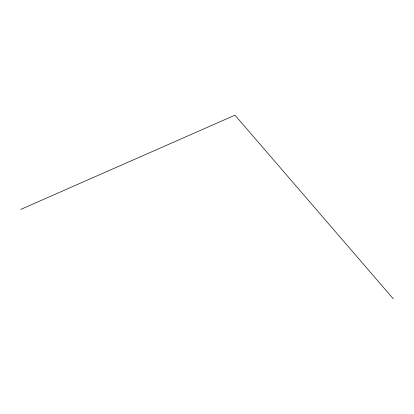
<?xml version="1.0" encoding="UTF-8"?>
<svg xmlns="http://www.w3.org/2000/svg" width="414" height="414" viewBox="0 0 414 414"><rect width="100%" height="100%" fill="white"/><g stroke="black" fill="none" stroke-linecap="round" stroke-linejoin="round"><path stroke-width="0.62" d="M20.7 209.437L234.976 115.175L393.3 298.825"/></g></svg>
